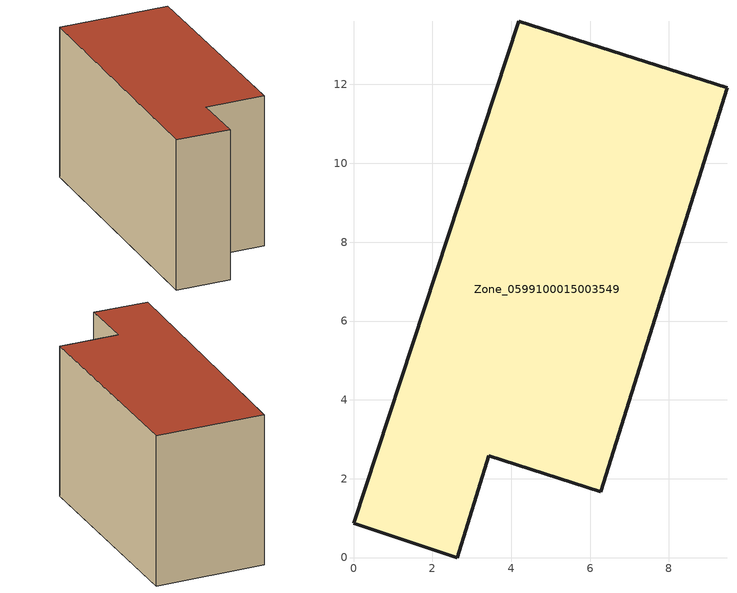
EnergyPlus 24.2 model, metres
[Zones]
Zone_0599100015003549
 floor ground (C_G): 3.43,2.58 2.63,0 0,0.87 4.19,13.6 9.47,11.92 6.27,1.68 z0.83
 wall outside (C_F): 4.19,13.6 0,0.87 2.63,0 3.43,2.58 6.27,1.68 9.47,11.92 4.19,13.6 z0.83:8.6
 roof outside (C_R): 6.27,1.68 9.47,11.92 4.19,13.6 0,0.87 2.63,0 3.43,2.58 z8.6
[BUILDING]
Pand.0599100015003549: North Axis=0; Terrain=City; Loads Convergence Tolerance Value=0.04; Temperature Convergence Tolerance Value=0.4; Solar Distribution=FullExterior; Maximum Number of Warmup Days=25; Minimum Number of Warmup Days=1
[Site:Location]
Rotterdam.The.Hague.AP_ZH_NLD Design_Conditions: Latitude=51.96; Longitude=4.45; Time Zone=1; Elevation=-4.5
[SITE:GROUNDTEMPERATURE:BUILDINGSURFACE]
18, 18, 18, 18, 18, 18, 18, 18, 18, 18, 18, 18
[MATERIAL] Thermal Absorptance=0.9; Solar Absorptance=0.7; Visible Absorptance=0.7
Name | Roughness | Thickness | Conductivity | Density | Specific Heat
G.TI.1965-1974 | MediumSmooth | 0.15 | 0.882353 | 540 | 1210
F.TI.1965-1974 | Rough | 0.3 | 0.697674 | 1920 | 840
R.TI.1965-1974 | MediumRough | 0.2 | 0.232558 | 1500 | 1000
[CONSTRUCTION]
C_G: G.TI.1965-1974
C_F: F.TI.1965-1974
C_R: R.TI.1965-1974
[ZONE]
Zone_0599100015003549: Type=1; Multiplier=1; Ceiling Height=Autocalculate; Volume=Autocalculate; Floor Area=autocalculate; Part of Total Floor Area=Yes
[ZONEINFILTRATION:DESIGNFLOWRATE]
Infil_Zone_0599100015003549: Zone or ZoneList or Space or SpaceList=Zone_0599100015003549; Schedule=AlwaysOn; Design Flow Rate Calculation Method=Flow/Area; Flow Rate per Floor Area=0.003; Constant Term Coefficient=1; Temperature Term Coefficient=0; Velocity Term Coefficient=0; Velocity Squared Term Coefficient=0
[HVACTEMPLATE:ZONE:IDEALLOADSAIRSYSTEM]
Zone_0599100015003549: Maximum Heating Supply Air Temperature=50; Minimum Cooling Supply Air Temperature=13; Maximum Heating Supply Air Humidity Ratio=0.0156; Minimum Cooling Supply Air Humidity Ratio=0.0077; Heating Limit=NoLimit; Cooling Limit=NoLimit; Dehumidification Control Type=ConstantSensibleHeatRatio; Cooling Sensible Heat Ratio=0.7; Dehumidification Setpoint=60; Humidification Control Type=None; Humidification Setpoint=30; Outdoor Air Method=None; Outdoor Air Flow Rate per Person=0.00944; Outdoor Air Flow Rate per Zone Floor Area=0; Outdoor Air Flow Rate per Zone=0; Demand Controlled Ventilation Type=None; Outdoor Air Economizer Type=NoEconomizer; Heat Recovery Type=None; Sensible Heat Recovery Effectiveness=0.7; Latent Heat Recovery Effectiveness=0.65
[ZONECONTROL:THERMOSTAT]
ThermostatControl_Zone_0599100015003549: Zone or ZoneList=Zone_0599100015003549; Control Type Schedule=DualSetpointControlType; Control 1=Thermostat_Zone_0599100015003549; Temperature Difference Between Cutout And Setpoint=0
[THERMOSTATSETPOINT:DUALSETPOINT]
Thermostat_Zone_0599100015003549: Heating Setpoint Temperature Schedule=HeatingSetpoint_Zone_0599100015003549; Cooling Setpoint Temperature Schedule=CoolingSetpoint_Zone_0599100015003549
[SCHEDULE:COMPACT]
HeatingSetpoint_Zone_0599100015003549: Through: 12/31, For: AllDays, Until: 24:00, 21
CoolingSetpoint_Zone_0599100015003549: Through: 12/31, For: AllDays, Until: 24:00, 24
DualSetpointControlType: Through: 12/31, For: AllDays, Until: 24:00, 4
AlwaysOn: Through: 12/31, For: AllDays, Until: 24:00, 1
